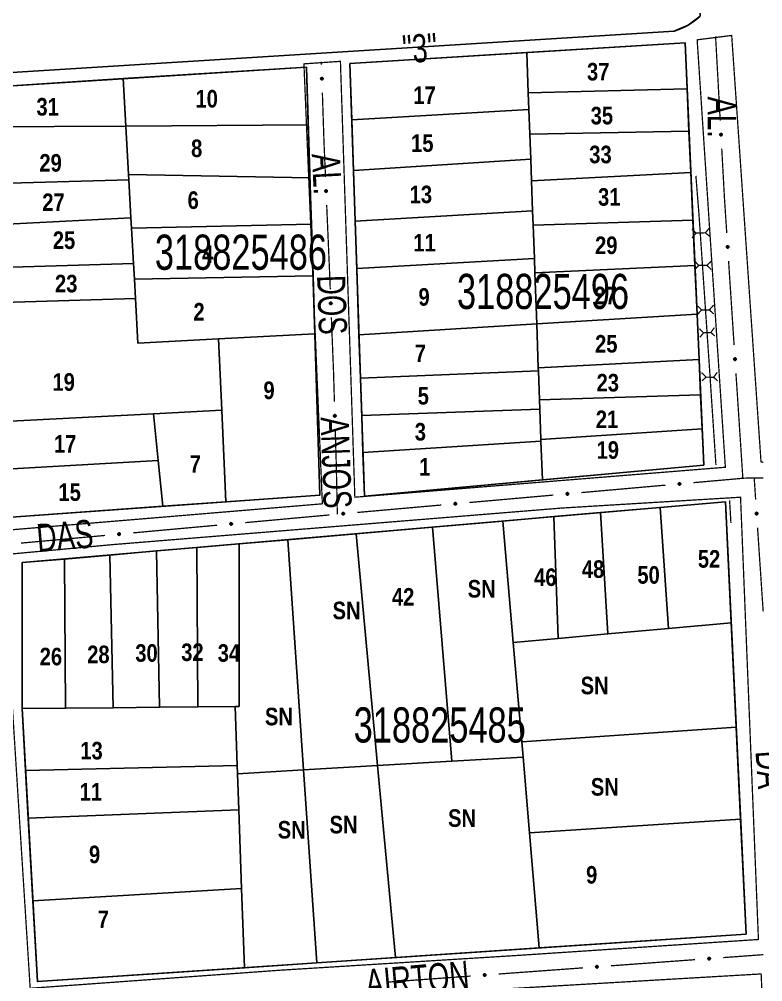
# Model space of a CAD drawing. Extents: x 203591 to 208218, y 4854879 to 4857795.
# Drawn here: x 205690.6 to 205796.3, y 4855140.4 to 4855277.3 of the extents above; entities that cross this region are included whole.
import ezdxf
from ezdxf.enums import TextEntityAlignment as Align

# ---------------------------------------------------------------- set-up
doc = ezdxf.new("R2010")
doc.units = 0
doc.header["$LTSCALE"] = 1.5
doc.header["$MEASUREMENT"] = 0
for name, pattern in [('PHANTOMX2', [5, 2.5, -0.5, 0.5, -0.5, 0.5, -0.5]), ('TRACO_05', [11, 7, -1, 0.5, -1, 0.5, -1]), ('TRACO_25', [8, 3, -1, 1, -1, 1, -1])]:
    doc.linetypes.add(name, pattern=pattern)
for name, color, linetype in [('CD-MALHA-LOTES', 40, 'CONTINUOUS'), ('CD_TXT_QUADRA', 7, 'CONTINUOUS'), ('HD-VALAS-DRENOS', 170, 'CONTINUOUS'), ('RU-QUADRAS', 210, 'CONTINUOUS'), ('SV-EIXO-RUA-N-PAV', 6, 'CONTINUOUS'), ('SV-ESTIVAS', 7, 'CONTINUOUS'), ('SV-RUA-NAO-PAV-S-GUIA-C-GUIA', 7, 'PHANTOMX2'), ('SV-TXT-RUA-N-PAV-S-GUIA-C-GUIA', 7, 'CONTINUOUS'), ('Th_NmrPorta', 7, 'CONTINUOUS')]:
    doc.layers.add(name, color=color, linetype=linetype)
doc.styles.add('ARIAL', font='ARIAL.TTF')
doc.styles.get("Standard").update_dxf_attribs({"font": 'swisscbo.ttf'})

msp = doc.modelspace()

# ---------------------------------------------------------------- linework, layer by layer
at = {"layer": 'CD-MALHA-LOTES', "linetype": 'Continuous', "flags": 128}
for points in [[(205785.39, 4855282.61), (205787.25, 4855280.32), (205787.39, 4855277.75), (205785.68, 4855276.46), (205783.68, 4855275.6), (205367.38, 4855249.6)], [(205762.74, 4855272.57), (205785.24, 4855273.96)], [(205785.24, 4855273.96), (205785.53, 4855267.4)], [(205762.74, 4855272.57), (205737.59, 4855271.02)], [(205762.95, 4855266.82), (205762.74, 4855272.57)], [(205705.37, 4855268.85), (205731.41, 4855270.5)], [(205731.41, 4855270.5), (205731.67, 4855262.27)], [(205737.59, 4855271.02), (205737.86, 4855263.01)], [(205705.37, 4855268.85), (205685.09, 4855267.56)], [(205705.74, 4855262.1), (205705.37, 4855268.85)], [(205762.95, 4855266.82), (205785.53, 4855267.4)], [(205763.04, 4855264.48), (205762.95, 4855266.82)], [(205785.53, 4855267.4), (205785.8, 4855261.38)], [(205737.86, 4855263.01), (205763.04, 4855264.48)], [(205763.17, 4855260.93), (205763.04, 4855264.48)], [(205705.74, 4855262.1), (205731.67, 4855262.27)], [(205731.67, 4855262.27), (205731.91, 4855254.76)], [(205738.1, 4855255.78), (205737.86, 4855263.01)], [(205685.37, 4855261.97), (205705.74, 4855262.1)], [(205706.12, 4855255.2), (205705.74, 4855262.1)], [(205763.17, 4855260.93), (205785.8, 4855261.38)], [(205763.29, 4855257.41), (205763.17, 4855260.93)], [(205785.8, 4855261.38), (205786.06, 4855255.49)], [(205738.1, 4855255.78), (205763.29, 4855257.41)], [(205763.41, 4855254.31), (205763.29, 4855257.41)], [(205738.34, 4855248.58), (205738.1, 4855255.78)], [(205763.41, 4855254.31), (205786.06, 4855255.49)], [(205786.06, 4855255.49), (205786.35, 4855248.71)], [(205685.78, 4855253.88), (205706.16, 4855254.47)], [(205706.16, 4855254.47), (205706.12, 4855255.2)], [(205706.12, 4855255.2), (205731.91, 4855254.76)], [(205706.46, 4855249.03), (205706.16, 4855254.47)], [(205731.91, 4855254.76), (205732.12, 4855248.16)], [(205763.56, 4855250.05), (205763.41, 4855254.31)], [(205738.34, 4855248.58), (205763.56, 4855250.05)], [(205763.64, 4855247.99), (205763.56, 4855250.05)], [(205686.07, 4855247.99), (205706.46, 4855249.03)], [(205706.54, 4855247.56), (205706.46, 4855249.03)], [(205738.57, 4855241.83), (205738.34, 4855248.58)], [(205763.64, 4855247.99), (205786.35, 4855248.71)], [(205786.35, 4855248.71), (205786.64, 4855242.27)], [(205706.54, 4855247.56), (205732.12, 4855248.16)], [(205706.82, 4855242.57), (205706.54, 4855247.56)], [(205732.12, 4855248.16), (205732.35, 4855240.79)], [(205763.81, 4855243.28), (205763.64, 4855247.99)], [(205738.57, 4855241.83), (205763.81, 4855243.28)], [(205763.88, 4855241.22), (205763.81, 4855243.28)], [(205686.38, 4855241.96), (205706.82, 4855242.57)], [(205706.94, 4855240.34), (205706.82, 4855242.57)], [(205738.88, 4855232.41), (205738.57, 4855241.83)], [(205763.88, 4855241.22), (205786.64, 4855242.27)], [(205786.64, 4855242.27), (205786.94, 4855235.34)], [(205706.94, 4855240.34), (205732.35, 4855240.79)], [(205707.09, 4855237.56), (205706.94, 4855240.34)], [(205732.35, 4855240.79), (205732.61, 4855232.55)], [(205764.15, 4855233.95), (205763.88, 4855241.22)], [(205686.63, 4855236.98), (205707.09, 4855237.56)], [(205707.44, 4855231.24), (205707.09, 4855237.56)], [(205764.15, 4855233.95), (205786.94, 4855235.34)], [(205786.94, 4855235.34), (205787.23, 4855228.88)], [(205738.88, 4855232.41), (205764.15, 4855233.95)], [(205764.37, 4855227.7), (205764.15, 4855233.95)], [(205718.9, 4855231.84), (205732.61, 4855232.55)], [(205732.61, 4855232.55), (205733.33, 4855209.62)], [(205739.09, 4855226.25), (205738.88, 4855232.41)], [(205718.9, 4855231.84), (205707.44, 4855231.24)], [(205719.37, 4855221.68), (205718.9, 4855231.84)], [(205764.37, 4855227.7), (205787.23, 4855228.88)], [(205787.23, 4855228.88), (205787.45, 4855223.88)], [(205739.09, 4855226.25), (205764.39, 4855227.28)], [(205764.39, 4855227.28), (205764.37, 4855227.7)], [(205764.54, 4855223.14), (205764.39, 4855227.28)], [(205739.27, 4855220.95), (205739.09, 4855226.25)], [(205764.54, 4855223.14), (205787.45, 4855223.88)], [(205787.45, 4855223.88), (205787.66, 4855219.02)], [(205764.59, 4855221.82), (205764.54, 4855223.14)], [(205687.48, 4855220.05), (205709.65, 4855221.19)], [(205709.65, 4855221.19), (205719.37, 4855221.68)], [(205710.34, 4855214.51), (205709.65, 4855221.19)], [(205719.97, 4855208.66), (205719.37, 4855221.68)], [(205739.27, 4855220.95), (205764.59, 4855221.82)], [(205764.74, 4855217.54), (205764.59, 4855221.82)], [(205739.44, 4855215.65), (205739.27, 4855220.95)], [(205764.74, 4855217.54), (205787.66, 4855219.02)], [(205787.66, 4855219.02), (205787.89, 4855213.88)], [(205739.44, 4855215.65), (205764.75, 4855217.27)], [(205764.75, 4855217.27), (205764.74, 4855217.54)], [(205764.95, 4855211.78), (205764.75, 4855217.27)], [(205739.65, 4855209.47), (205739.44, 4855215.65)], [(205687.83, 4855213.27), (205710.34, 4855214.51)], [(205711.01, 4855208.02), (205710.34, 4855214.51)], [(205787.89, 4855213.88), (205764.95, 4855211.78)], [(205764.95, 4855211.78), (205739.65, 4855209.47)], [(205733.33, 4855209.62), (205719.97, 4855208.66)], [(205711.01, 4855208.02), (205688.17, 4855206.38)], [(205719.97, 4855208.66), (205711.01, 4855208.02)], [(205773.2, 4855207.12), (205781.69, 4855207.86)], [(205781.69, 4855207.86), (205790.98, 4855208.66)], [(205782.89, 4855190.65), (205781.69, 4855207.86)], [(205790.98, 4855208.66), (205791.8, 4855191.46)], [(205759.35, 4855205.92), (205766.56, 4855206.55)], [(205766.56, 4855206.55), (205773.2, 4855207.12)], [(205767.21, 4855189.23), (205766.56, 4855206.55)], [(205774.25, 4855189.87), (205773.2, 4855207.12)], [(205738.46, 4855204.11), (205749.32, 4855205.05)], [(205749.32, 4855205.05), (205759.35, 4855205.92)], [(205752.07, 4855171.76), (205749.32, 4855205.05)], [(205760.82, 4855188.64), (205759.35, 4855205.92)], [(205721.84, 4855202.67), (205728.77, 4855203.27)], [(205728.77, 4855203.27), (205738.46, 4855204.11)], [(205731.01, 4855170.53), (205728.77, 4855203.27)], [(205741.53, 4855171.14), (205738.46, 4855204.11)], [(205710.1, 4855201.66), (205715.84, 4855202.15)], [(205715.84, 4855202.15), (205721.84, 4855202.67)], [(205715.97, 4855179.48), (205715.84, 4855202.15)], [(205721.85, 4855179.54), (205721.84, 4855202.67)], [(205697.02, 4855200.52), (205690.97, 4855200)], [(205697.02, 4855200.52), (205703.46, 4855201.08)], [(205697.15, 4855179.3), (205697.02, 4855200.52)], [(205703.46, 4855201.08), (205710.1, 4855201.66)], [(205703.91, 4855179.37), (205703.46, 4855201.08)], [(205710.53, 4855179.43), (205710.1, 4855201.66)], [(205690.97, 4855200), (205690.97, 4855179.25)], [(205791.8, 4855191.46), (205782.89, 4855190.65)], [(205791.8, 4855191.46), (205792.51, 4855176.61)], [(205774.25, 4855189.87), (205767.21, 4855189.23)], [(205782.89, 4855190.65), (205774.25, 4855189.87)], [(205760.82, 4855188.64), (205767.21, 4855189.23)], [(205762.03, 4855174.52), (205760.82, 4855188.64)], [(205697.15, 4855179.3), (205690.97, 4855179.25)], [(205690.97, 4855179.25), (205691.47, 4855170.42)], [(205703.91, 4855179.37), (205697.15, 4855179.3)], [(205710.53, 4855179.43), (205703.91, 4855179.37)], [(205715.97, 4855179.48), (205710.53, 4855179.43)], [(205721.27, 4855179.54), (205715.97, 4855179.48)], [(205721.57, 4855171.17), (205721.27, 4855179.54)], [(205721.27, 4855179.54), (205721.85, 4855179.54)], [(205762.03, 4855174.52), (205792.51, 4855176.61)], [(205792.51, 4855176.61), (205793.14, 4855163.53)], [(205762.21, 4855172.35), (205762.03, 4855174.52)], [(205741.53, 4855171.14), (205752.07, 4855171.76)], [(205762.21, 4855172.35), (205752.07, 4855171.76)], [(205763.12, 4855161.59), (205762.21, 4855172.35)], [(205691.47, 4855170.42), (205721.57, 4855171.17)], [(205691.85, 4855163.66), (205691.47, 4855170.42)], [(205721.61, 4855169.98), (205721.57, 4855171.17)], [(205721.61, 4855169.98), (205731.01, 4855170.53)], [(205731.01, 4855170.53), (205741.53, 4855171.14)], [(205732.88, 4855143.08), (205731.01, 4855170.53)], [(205744.07, 4855143.84), (205741.53, 4855171.14)], [(205721.79, 4855164.85), (205721.61, 4855169.98)], [(205691.85, 4855163.66), (205721.79, 4855164.85)], [(205692.52, 4855151.89), (205691.85, 4855163.66)], [(205722.19, 4855153.66), (205721.79, 4855164.85)], [(205763.12, 4855161.59), (205793.14, 4855163.53)], [(205793.14, 4855163.53), (205793.92, 4855147.18)], [(205764.52, 4855145.21), (205763.12, 4855161.59)], [(205692.52, 4855151.89), (205722.19, 4855153.66)], [(205722.58, 4855142.39), (205722.19, 4855153.66)], [(205693.17, 4855140.42), (205692.52, 4855151.89)], [(205793.92, 4855147.18), (205764.52, 4855145.21)], [(205764.52, 4855145.21), (205744.07, 4855143.84)], [(205732.88, 4855143.08), (205722.58, 4855142.39)], [(205744.07, 4855143.84), (205732.88, 4855143.08)], [(205722.58, 4855142.39), (205693.17, 4855140.42)]]:
    msp.add_lwpolyline(points, dxfattribs=at)
at = {"layer": 'HD-VALAS-DRENOS', "linetype": 'TRACO_05', "const_width": 0.18, "flags": 128}
for points in [[(205786.78, 4855255.02), (205787.22, 4855249.53)], [(205787.22, 4855249.53), (205788.72, 4855227.57), (205789.63, 4855213.88)], [(205791.57, 4855208.88), (205791.76, 4855205.65)]]:
    msp.add_lwpolyline(points, dxfattribs=at)
at = {"layer": 'RU-QUADRAS', "color": 6, "linetype": 'Continuous'}
msp.add_lwpolyline([(205359.24, 4855333.76), (205361.95, 4855348.05), (205367.1, 4855348.48), (205362.81, 4855430.06), (205539.16, 4855447.63), (205785.39, 4855282.61), (205787.25, 4855280.32), (205787.39, 4855277.75, -0.1206829044), (205783.68, 4855275.6), (205367.38, 4855249.6)], format="xyb", close=True, dxfattribs=at)
for points in [[(205737.59, 4855271.02), (205785.24, 4855273.96), (205787.89, 4855213.88), (205739.65, 4855209.47)], [(205685.09, 4855267.56), (205731.41, 4855270.5), (205733.33, 4855209.62), (205688.17, 4855206.38)], [(205690.97, 4855179.25), (205690.97, 4855200), (205790.98, 4855208.66), (205793.92, 4855147.18), (205693.17, 4855140.42)]]:
    msp.add_lwpolyline(points, close=True, dxfattribs=at)
at = {"layer": 'SV-EIXO-RUA-N-PAV', "const_width": 0.18, "flags": 128}
for points in [[(205789.58, 4855274.86), (205790.23761, 4855262.878032)], [(205733.543109, 4855270.848577), (205733.53, 4855271.25)], [(205733.9, 4855259.92), (205733.673666, 4855266.850709)], [(205733.902809, 4855259.854463), (205733.9, 4855259.92)], [(205734.116937, 4855254.859051), (205733.902809, 4855259.854463)], [(205790.456814, 4855258.884043), (205790.840419, 4855251.894562)], [(205790.840419, 4855251.894562), (205790.85, 4855251.72)], [(205790.85, 4855251.72), (205791.165565, 4855246.905155)], [(205734.69, 4855241.49), (205734.288239, 4855250.86272)], [(205791.427164, 4855242.913718), (205792.21196, 4855230.939408)], [(205734.714604, 4855240.871817), (205734.69, 4855241.49)], [(205734.794143, 4855238.873399), (205734.714604, 4855240.871817)], [(205735.25, 4855227.42), (205734.953221, 4855234.876563)], [(205735.266032, 4855226.882706), (205735.25, 4855227.42)], [(205735.385337, 4855222.884486), (205735.266032, 4855226.882706)], [(205792.474133, 4855226.94801), (205793.463186, 4855211.906333)], [(205735.64, 4855214.35), (205735.504641, 4855218.886265)], [(205735.6499, 4855213.888391), (205735.64, 4855214.35)], [(205735.8, 4855206.89), (205735.6499, 4855213.888391)], [(205786.445679, 4855211.379587), (205793.418336, 4855211.997692)], [(205793.418336, 4855211.997692), (205793.67, 4855212.02)], [(205793.67, 4855212.02), (205795.417158, 4855212.045852)], [(205795.074899, 4855211.977165), (205795.07, 4855212.05)], [(205795.276231, 4855208.983929), (205795.074899, 4855211.977165)], [(205795.417158, 4855212.045852), (205796.373824, 4855212.06)], [(205770.508177, 4855209.966775), (205782.461303, 4855211.026384)], [(205754.570675, 4855208.553964), (205766.523801, 4855209.613572)], [(205738.633173, 4855207.141152), (205750.586299, 4855208.200761)], [(205722.698849, 4855205.693034), (205734.649077, 4855206.784849)], [(205706.765212, 4855204.237282), (205718.71544, 4855205.329096)], [(205796.35, 4855193.02), (205795.544673, 4855204.992947)], [(205690.831575, 4855202.781529), (205702.781803, 4855203.873344)], [(205774.702651, 4855142.655928), (205786.670709, 4855143.530898)], [(205790.660062, 4855143.822555), (205795.646753, 4855144.187126)], [(205795.646753, 4855144.187126), (205796.37, 4855144.24)], [(205758.745239, 4855141.489301), (205770.713298, 4855142.364271)], [(205742.787828, 4855140.322674), (205754.755886, 4855141.197644)]]:
    msp.add_lwpolyline(points, dxfattribs=at)
at = {"layer": 'SV-EIXO-RUA-N-PAV', "flags": 128}
for points in [[(205733.503055, 4855268.702446), (205733.466891, 4855268.735373), (205733.442543, 4855268.771068), (205733.430805, 4855268.806683), (205733.428638, 4855268.840861), (205733.43036, 4855268.876076), (205733.439928, 4855268.911197), (205733.459183, 4855268.947825), (205733.491959, 4855268.984334), (205733.530164, 4855269.006873), (205733.564465, 4855269.02025), (205733.599973, 4855269.024561), (205733.634155, 4855269.022315), (205733.670308, 4855269.01117), (205733.707236, 4855268.991294), (205733.74315, 4855268.957448), (205733.76678, 4855268.922291), (205733.77723, 4855268.887544), (205733.781338, 4855268.851819), (205733.77915, 4855268.815888), (205733.769558, 4855268.781467), (205733.74948, 4855268.744322), (205733.715604, 4855268.709317), (205733.680808, 4855268.685349), (205733.646217, 4855268.674414), (205733.610954, 4855268.671161), (205733.575613, 4855268.672458), (205733.539908, 4855268.680607), (205733.503055, 4855268.702446)], [(205790.449253, 4855261.030535), (205790.486139, 4855260.998418), (205790.511272, 4855260.963272), (205790.523798, 4855260.927926), (205790.526722, 4855260.893805), (205790.525782, 4855260.85856), (205790.516995, 4855260.823236), (205790.498558, 4855260.78619), (205790.4666, 4855260.748962), (205790.428904, 4855260.725581), (205790.394908, 4855260.711447), (205790.359504, 4855260.706349), (205790.325281, 4855260.707836), (205790.28889, 4855260.718177), (205790.251529, 4855260.737229), (205790.214874, 4855260.77027), (205790.19047, 4855260.804894), (205790.179252, 4855260.839401), (205790.174352, 4855260.875026), (205790.175743, 4855260.910997), (205790.184569, 4855260.945622), (205790.203818, 4855260.983204), (205790.236909, 4855261.018951), (205790.271165, 4855261.043685), (205790.305505, 4855261.055385), (205790.340687, 4855261.059419), (205790.376048, 4855261.058906), (205790.411925, 4855261.051551), (205790.449253, 4855261.030535)], [(205734.098762, 4855252.712623), (205734.062264, 4855252.745179), (205734.037554, 4855252.780624), (205734.025452, 4855252.816118), (205734.022937, 4855252.850272), (205734.0243, 4855252.885502), (205734.03351, 4855252.920719), (205734.052391, 4855252.957541), (205734.084793, 4855252.994383), (205734.122765, 4855253.01731), (205734.156929, 4855253.031036), (205734.192391, 4855253.035709), (205734.226594, 4855253.033812), (205734.262859, 4855253.023035), (205734.299988, 4855253.003537), (205734.336245, 4855252.970059), (205734.360232, 4855252.935144), (205734.371035, 4855252.900505), (205734.375508, 4855252.864824), (205734.373686, 4855252.828873), (205734.364445, 4855252.794356), (205734.344747, 4855252.757008), (205734.31123, 4855252.72166), (205734.27668, 4855252.697338), (205734.242201, 4855252.686051), (205734.206974, 4855252.682439), (205734.171621, 4855252.683376), (205734.135835, 4855252.691161), (205734.098762, 4855252.712623)], [(205791.396812, 4855245.060009), (205791.434037, 4855245.028285), (205791.459542, 4855244.993408), (205791.472443, 4855244.958197), (205791.475729, 4855244.924109), (205791.475163, 4855244.888856), (205791.466752, 4855244.85344), (205791.448708, 4855244.816201), (205791.417148, 4855244.778636), (205791.379703, 4855244.754856), (205791.345858, 4855244.740362), (205791.31051, 4855244.734888), (205791.276274, 4855244.736012), (205791.239775, 4855244.745966), (205791.202214, 4855244.764619), (205791.16521, 4855244.797269), (205791.140439, 4855244.831633), (205791.128856, 4855244.866019), (205791.123578, 4855244.90159), (205791.124587, 4855244.937573), (205791.133044, 4855244.97229), (205791.151894, 4855245.010074), (205791.184603, 4855245.04617), (205791.218595, 4855245.071267), (205791.252809, 4855245.083331), (205791.287946, 4855245.087738), (205791.323311, 4855245.087601), (205791.359264, 4855245.080627), (205791.396812, 4855245.060009)], [(205734.769403, 4855236.727036), (205734.733005, 4855236.759705), (205734.708403, 4855236.795224), (205734.69641, 4855236.830756), (205734.694, 4855236.864917), (205734.69547, 4855236.900143), (205734.704788, 4855236.935331), (205734.723781, 4855236.972096), (205734.756296, 4855237.008838), (205734.794338, 4855237.031649), (205734.828544, 4855237.04527), (205734.86402, 4855237.049835), (205734.898217, 4855237.047833), (205734.934449, 4855237.036945), (205734.971518, 4855237.017334), (205735.007672, 4855236.983745), (205735.031553, 4855236.948757), (205735.04225, 4855236.914085), (205735.046613, 4855236.878391), (205735.044681, 4855236.842445), (205735.035335, 4855236.807956), (205735.015522, 4855236.770669), (205734.981898, 4855236.735424), (205734.947273, 4855236.711208), (205734.912761, 4855236.700026), (205734.877522, 4855236.696522), (205734.842173, 4855236.697567), (205734.80641, 4855236.705461), (205734.769403, 4855236.727036)], [(205792.443207, 4855229.094262), (205792.480432, 4855229.062539), (205792.505937, 4855229.027662), (205792.518838, 4855228.99245), (205792.522124, 4855228.958362), (205792.521558, 4855228.92311), (205792.513146, 4855228.887694), (205792.495103, 4855228.850454), (205792.463542, 4855228.81289), (205792.426097, 4855228.78911), (205792.392253, 4855228.774615), (205792.356905, 4855228.769142), (205792.322668, 4855228.770265), (205792.286169, 4855228.78022), (205792.248609, 4855228.798873), (205792.211604, 4855228.831523), (205792.186834, 4855228.865886), (205792.17525, 4855228.900273), (205792.169973, 4855228.935844), (205792.170982, 4855228.971827), (205792.179439, 4855229.006544), (205792.198289, 4855229.044328), (205792.230998, 4855229.080424), (205792.264989, 4855229.105521), (205792.299204, 4855229.117584), (205792.334341, 4855229.121992), (205792.369705, 4855229.121854), (205792.405658, 4855229.114881), (205792.443207, 4855229.094262)], [(205735.339243, 4855220.738476), (205735.303172, 4855220.771504), (205735.278924, 4855220.807267), (205735.267286, 4855220.842916), (205735.265215, 4855220.877099), (205735.267036, 4855220.912309), (205735.276703, 4855220.947403), (205735.296061, 4855220.983977), (205735.32894, 4855221.020394), (205735.367208, 4855221.042825), (205735.401547, 4855221.056105), (205735.437067, 4855221.060317), (205735.471242, 4855221.057975), (205735.507364, 4855221.046727), (205735.544236, 4855221.026748), (205735.580054, 4855220.992801), (205735.603585, 4855220.957577), (205735.613937, 4855220.922801), (205735.617945, 4855220.887064), (205735.615655, 4855220.85114), (205735.605967, 4855220.816746), (205735.585784, 4855220.779657), (205735.55181, 4855220.744748), (205735.516947, 4855220.720878), (205735.482324, 4855220.710041), (205735.447053, 4855220.706887), (205735.411715, 4855220.708284), (205735.376033, 4855220.716533), (205735.339243, 4855220.738476)], [(205784.300651, 4855211.299949), (205784.331511, 4855211.337892), (205784.365793, 4855211.364192), (205784.400699, 4855211.377898), (205784.434703, 4855211.381966), (205784.469959, 4855211.38221), (205784.505559, 4855211.374614), (205784.543203, 4855211.357431), (205784.581483, 4855211.326741), (205784.606116, 4855211.289852), (205784.621384, 4855211.256349), (205784.627668, 4855211.221137), (205784.627331, 4855211.186883), (205784.618218, 4855211.150165), (205784.600432, 4855211.112186), (205784.568641, 4855211.074442), (205784.534855, 4855211.048888), (205784.500744, 4855211.036518), (205784.465304, 4855211.030425), (205784.429307, 4855211.030607), (205784.394404, 4855211.038265), (205784.356198, 4855211.056242), (205784.31936, 4855211.088113), (205784.293489, 4855211.121519), (205784.280643, 4855211.155448), (205784.27543, 4855211.190474), (205784.274755, 4855211.225833), (205784.280901, 4855211.261936), (205784.300651, 4855211.299949)], [(205768.36315, 4855209.887137), (205768.39401, 4855209.92508), (205768.428291, 4855209.95138), (205768.463197, 4855209.965086), (205768.497201, 4855209.969155), (205768.532457, 4855209.969399), (205768.568057, 4855209.961802), (205768.605701, 4855209.944619), (205768.643981, 4855209.91393), (205768.668614, 4855209.877041), (205768.683882, 4855209.843538), (205768.690166, 4855209.808325), (205768.689829, 4855209.774072), (205768.680716, 4855209.737354), (205768.66293, 4855209.699375), (205768.631139, 4855209.66163), (205768.597353, 4855209.636077), (205768.563242, 4855209.623707), (205768.527802, 4855209.617613), (205768.491805, 4855209.617796), (205768.456903, 4855209.625454), (205768.418696, 4855209.64343), (205768.381858, 4855209.675302), (205768.355987, 4855209.708708), (205768.343141, 4855209.742636), (205768.337928, 4855209.777663), (205768.337253, 4855209.813021), (205768.343399, 4855209.849125), (205768.36315, 4855209.887137)], [(205752.425648, 4855208.474326), (205752.456508, 4855208.512269), (205752.490789, 4855208.538569), (205752.525696, 4855208.552275), (205752.559699, 4855208.556343), (205752.594955, 4855208.556587), (205752.630555, 4855208.548991), (205752.668199, 4855208.531808), (205752.706479, 4855208.501118), (205752.731112, 4855208.464229), (205752.74638, 4855208.430726), (205752.752664, 4855208.395514), (205752.752328, 4855208.36126), (205752.743214, 4855208.324542), (205752.725428, 4855208.286563), (205752.693637, 4855208.248819), (205752.659851, 4855208.223265), (205752.62574, 4855208.210895), (205752.5903, 4855208.204802), (205752.554303, 4855208.204984), (205752.519401, 4855208.212642), (205752.481194, 4855208.230619), (205752.444356, 4855208.26249), (205752.418485, 4855208.295896), (205752.405639, 4855208.329825), (205752.400426, 4855208.364851), (205752.399751, 4855208.40021), (205752.405897, 4855208.436313), (205752.425648, 4855208.474326)], [(205736.488146, 4855207.061514), (205736.519006, 4855207.099457), (205736.553288, 4855207.125757), (205736.588194, 4855207.139463), (205736.622197, 4855207.143531), (205736.657454, 4855207.143776), (205736.693053, 4855207.136179), (205736.730698, 4855207.118996), (205736.768977, 4855207.088307), (205736.793611, 4855207.051418), (205736.808879, 4855207.017915), (205736.815162, 4855206.982702), (205736.814826, 4855206.948449), (205736.805712, 4855206.911731), (205736.787926, 4855206.873752), (205736.756135, 4855206.836007), (205736.72235, 4855206.810454), (205736.688239, 4855206.798084), (205736.652798, 4855206.79199), (205736.616802, 4855206.792173), (205736.581899, 4855206.799831), (205736.543692, 4855206.817807), (205736.506854, 4855206.849679), (205736.480983, 4855206.883085), (205736.468137, 4855206.917013), (205736.462924, 4855206.95204), (205736.462249, 4855206.987398), (205736.468395, 4855207.023502), (205736.488146, 4855207.061514)], [(205795.310262, 4855206.837693), (205795.272983, 4855206.869353), (205795.247418, 4855206.904186), (205795.234457, 4855206.939375), (205795.231112, 4855206.973458), (205795.231618, 4855207.008711), (205795.239969, 4855207.044141), (205795.257948, 4855207.081412), (205795.289444, 4855207.119031), (205795.326849, 4855207.142875), (205795.360668, 4855207.157427), (205795.396006, 4855207.162961), (205795.430245, 4855207.161896), (205795.466761, 4855207.152005), (205795.504354, 4855207.133416), (205795.541414, 4855207.100829), (205795.566243, 4855207.066508), (205795.577886, 4855207.032142), (205795.583224, 4855206.99658), (205795.582277, 4855206.960596), (205795.573879, 4855206.925864), (205795.555095, 4855206.888048), (205795.522447, 4855206.851895), (205795.488499, 4855206.82674), (205795.454305, 4855206.814618), (205795.419176, 4855206.810151), (205795.383811, 4855206.810227), (205795.347846, 4855206.817139), (205795.310262, 4855206.837693)], [(205720.554044, 4855205.607617), (205720.584802, 4855205.645643), (205720.619013, 4855205.672035), (205720.653882, 4855205.685835), (205720.687874, 4855205.689995), (205720.72313, 4855205.690334), (205720.75875, 4855205.682834), (205720.79644, 4855205.665752), (205720.834802, 4855205.635165), (205720.859535, 4855205.598343), (205720.874893, 4855205.564882), (205720.881272, 4855205.529686), (205720.881028, 4855205.495432), (205720.872013, 4855205.458689), (205720.85433, 4855205.420662), (205720.82264, 4855205.382832), (205720.788924, 4855205.357188), (205720.754846, 4855205.344726), (205720.719422, 4855205.338537), (205720.683425, 4855205.338623), (205720.648502, 4855205.346186), (205720.610247, 4855205.36406), (205720.573323, 4855205.395832), (205720.547363, 4855205.429169), (205720.534425, 4855205.463062), (205720.529118, 4855205.498074), (205720.528347, 4855205.533431), (205720.534396, 4855205.569551), (205720.554044, 4855205.607617)], [(205704.620407, 4855204.151864), (205704.651165, 4855204.18989), (205704.685376, 4855204.216282), (205704.720245, 4855204.230082), (205704.754237, 4855204.234242), (205704.789493, 4855204.234581), (205704.825113, 4855204.227081), (205704.862803, 4855204.21), (205704.901165, 4855204.179413), (205704.925898, 4855204.142591), (205704.941256, 4855204.109129), (205704.947635, 4855204.073934), (205704.947391, 4855204.039679), (205704.938376, 4855204.002937), (205704.920693, 4855203.96491), (205704.889003, 4855203.92708), (205704.855287, 4855203.901436), (205704.821209, 4855203.888974), (205704.785785, 4855203.882785), (205704.749788, 4855203.88287), (205704.714865, 4855203.890434), (205704.67661, 4855203.908308), (205704.639686, 4855203.94008), (205704.613726, 4855203.973416), (205704.600788, 4855204.00731), (205704.595481, 4855204.042322), (205704.594711, 4855204.077678), (205704.600759, 4855204.113799), (205704.620407, 4855204.151864)], [(205788.514061, 4855143.776038), (205788.545503, 4855143.8135), (205788.580187, 4855143.839267), (205788.6153, 4855143.852433), (205788.649363, 4855143.855976), (205788.684619, 4855143.855676), (205788.720097, 4855143.847531), (205788.757471, 4855143.829769), (205788.795273, 4855143.798492), (205788.819334, 4855143.761227), (205788.834083, 4855143.727492), (205788.839822, 4855143.692187), (205788.838957, 4855143.657943), (205788.829278, 4855143.62137), (205788.810908, 4855143.58367), (205788.778538, 4855143.54642), (205788.744362, 4855143.521392), (205788.710064, 4855143.50955), (205788.674534, 4855143.504004), (205788.638544, 4855143.504742), (205788.603764, 4855143.512938), (205788.565839, 4855143.531502), (205788.529497, 4855143.563938), (205788.504145, 4855143.59774), (205788.491825, 4855143.631862), (205788.487153, 4855143.666965), (205788.487024, 4855143.70233), (205788.493726, 4855143.738334), (205788.514061, 4855143.776038)], [(205772.55665, 4855142.609411), (205772.588092, 4855142.646873), (205772.622775, 4855142.67264), (205772.657889, 4855142.685806), (205772.691951, 4855142.689349), (205772.727207, 4855142.689049), (205772.762685, 4855142.680904), (205772.80006, 4855142.663142), (205772.837861, 4855142.631865), (205772.861922, 4855142.5946), (205772.876671, 4855142.560866), (205772.882411, 4855142.52556), (205772.881545, 4855142.491316), (205772.871866, 4855142.454743), (205772.853496, 4855142.417043), (205772.821126, 4855142.379794), (205772.78695, 4855142.354765), (205772.752652, 4855142.342923), (205772.717122, 4855142.337377), (205772.681132, 4855142.338115), (205772.646352, 4855142.346311), (205772.608428, 4855142.364875), (205772.572086, 4855142.397312), (205772.546734, 4855142.431113), (205772.534413, 4855142.465235), (205772.529741, 4855142.500338), (205772.529612, 4855142.535703), (205772.536315, 4855142.571708), (205772.55665, 4855142.609411)], [(205756.599238, 4855141.442784), (205756.63068, 4855141.480246), (205756.665364, 4855141.506014), (205756.700477, 4855141.519179), (205756.73454, 4855141.522722), (205756.769796, 4855141.522422), (205756.805274, 4855141.514277), (205756.842648, 4855141.496515), (205756.88045, 4855141.465238), (205756.904511, 4855141.427973), (205756.91926, 4855141.394239), (205756.924999, 4855141.358933), (205756.924134, 4855141.324689), (205756.914455, 4855141.288116), (205756.896085, 4855141.250416), (205756.863715, 4855141.213167), (205756.829539, 4855141.188138), (205756.795241, 4855141.176296), (205756.759711, 4855141.17075), (205756.723721, 4855141.171488), (205756.688941, 4855141.179684), (205756.651016, 4855141.198248), (205756.614674, 4855141.230685), (205756.589322, 4855141.264486), (205756.577002, 4855141.298609), (205756.57233, 4855141.333711), (205756.572201, 4855141.369076), (205756.578903, 4855141.405081), (205756.599238, 4855141.442784)]]:
    msp.add_lwpolyline(points, close=True, dxfattribs=at)
for points in [[(205733.523252, 4855268.692426), (205733.477566, 4855268.962618)], [(205733.539908, 4855268.680607), (205733.491959, 4855268.984334)], [(205733.557747, 4855268.681265), (205733.51077, 4855268.991008)], [(205733.575613, 4855268.672458), (205733.530164, 4855269.006873)], [(205733.592065, 4855268.675559), (205733.545695, 4855269.008531)], [(205733.610954, 4855268.671161), (205733.564465, 4855269.02025)], [(205733.628932, 4855268.675398), (205733.584888, 4855269.020733)], [(205733.646217, 4855268.674414), (205733.599973, 4855269.024561)], [(205733.664168, 4855268.683375), (205733.617664, 4855269.020438)], [(205733.680808, 4855268.685349), (205733.634155, 4855269.022315)], [(205733.699137, 4855268.699535), (205733.653434, 4855269.01205)], [(205733.715604, 4855268.709317), (205733.670308, 4855269.01117)], [(205733.730888, 4855268.730607), (205733.689383, 4855268.998206)], [(205733.74948, 4855268.744322), (205733.707236, 4855268.991294)], [(205733.756961, 4855268.76832), (205733.725911, 4855268.966633)], [(205733.769558, 4855268.781467), (205733.74315, 4855268.957448)], [(205733.442543, 4855268.771068), (205733.43036, 4855268.876076)], [(205733.452924, 4855268.755661), (205733.436419, 4855268.884821)], [(205733.466891, 4855268.735373), (205733.439928, 4855268.911197)], [(205733.484085, 4855268.721182), (205733.450218, 4855268.922133)], [(205733.503055, 4855268.702446), (205733.459183, 4855268.947825)], [(205733.773577, 4855268.802994), (205733.755664, 4855268.933473)], [(205733.77915, 4855268.815888), (205733.76678, 4855268.922291)], [(205790.175743, 4855260.910997), (205790.19047, 4855260.804894)], [(205790.181028, 4855260.924011), (205790.201832, 4855260.793961)], [(205790.184569, 4855260.945622), (205790.214874, 4855260.77027)], [(205790.196871, 4855260.959045), (205790.232313, 4855260.76147)], [(205790.203818, 4855260.983204), (205790.251529, 4855260.737229)], [(205790.222101, 4855260.997327), (205790.269532, 4855260.730715)], [(205790.236909, 4855261.018951), (205790.28889, 4855260.718177)], [(205790.253156, 4855261.029096), (205790.305779, 4855260.717672)], [(205790.271165, 4855261.043685), (205790.325281, 4855260.707836)], [(205790.287757, 4855261.046028), (205790.341726, 4855260.710079)], [(205790.305505, 4855261.055385), (205790.359504, 4855260.706349)], [(205790.322808, 4855261.054784), (205790.3745, 4855260.710511)], [(205790.340687, 4855261.059419), (205790.394908, 4855260.711447)], [(205790.359669, 4855261.055441), (205790.413414, 4855260.723579)], [(205790.376048, 4855261.058906), (205790.428904, 4855260.725581)], [(205790.394105, 4855261.050498), (205790.447941, 4855260.741873)], [(205790.411925, 4855261.051551), (205790.4666, 4855260.748962)], [(205790.42884, 4855261.040105), (205790.480507, 4855260.770992)], [(205790.449253, 4855261.030535), (205790.498558, 4855260.78619)], [(205790.468634, 4855261.012224), (205790.50695, 4855260.812074)], [(205790.486139, 4855260.998418), (205790.516995, 4855260.823236)], [(205790.500553, 4855260.978445), (205790.519919, 4855260.849683)], [(205790.511272, 4855260.963272), (205790.525782, 4855260.85856)], [(205734.037554, 4855252.780624), (205734.0243, 4855252.885502)], [(205734.048091, 4855252.765324), (205734.03027, 4855252.894308)], [(205734.062264, 4855252.745179), (205734.03351, 4855252.920719)], [(205734.079602, 4855252.731164), (205734.043688, 4855252.93176)], [(205734.098762, 4855252.712623), (205734.052391, 4855252.957541)], [(205734.119059, 4855252.702809), (205734.070622, 4855252.972522)], [(205734.135835, 4855252.691161), (205734.084793, 4855252.994383)], [(205734.153667, 4855252.692), (205734.103535, 4855253.001248)], [(205734.171621, 4855252.683376), (205734.122765, 4855253.01731)], [(205734.188041, 4855252.686645), (205734.138279, 4855253.019126)], [(205734.206974, 4855252.682439), (205734.156929, 4855253.031036)], [(205734.224907, 4855252.686859), (205734.177346, 4855253.031727)], [(205734.242201, 4855252.686051), (205734.192391, 4855253.035709)], [(205734.26006, 4855252.695195), (205734.210123, 4855253.031767)], [(205734.27668, 4855252.697338), (205734.226594, 4855253.033812)], [(205734.294863, 4855252.71171), (205734.245977, 4855253.023743)], [(205734.31123, 4855252.72166), (205734.262859, 4855253.023035)], [(205734.326295, 4855252.743105), (205734.282065, 4855253.010266)], [(205734.344747, 4855252.757008), (205734.299988, 4855253.003537)], [(205734.351983, 4855252.781082), (205734.318912, 4855252.979067)], [(205734.364445, 4855252.794356), (205734.336245, 4855252.970059)], [(205734.368245, 4855252.815923), (205734.349002, 4855252.946213)], [(205734.373686, 4855252.828873), (205734.360232, 4855252.935144)], [(205791.124587, 4855244.937573), (205791.140439, 4855244.831633)], [(205791.129734, 4855244.950643), (205791.151917, 4855244.820821)], [(205791.133044, 4855244.97229), (205791.16521, 4855244.797269)], [(205791.145204, 4855244.985843), (205791.182741, 4855244.788655)], [(205791.151894, 4855245.010074), (205791.202214, 4855244.764619)], [(205791.170026, 4855245.024391), (205791.220285, 4855244.758297)], [(205791.184603, 4855245.04617), (205791.239775, 4855244.745966)], [(205791.200741, 4855245.056488), (205791.256668, 4855244.74564)], [(205791.218595, 4855245.071267), (205791.276274, 4855244.736012)], [(205791.235161, 4855245.073786), (205791.292694, 4855244.738429)], [(205791.252809, 4855245.083331), (205791.31051, 4855244.734888)], [(205791.270117, 4855245.082914), (205791.325462, 4855244.739209)], [(205791.287946, 4855245.087738), (205791.345858, 4855244.740362)], [(205791.306969, 4855245.083962), (205791.364234, 4855244.75269)], [(205791.323311, 4855245.087601), (205791.379703, 4855244.754856)], [(205791.341455, 4855245.079385), (205791.398565, 4855244.771349)], [(205791.359264, 4855245.080627), (205791.417148, 4855244.778636)], [(205791.376299, 4855245.069361), (205791.43082, 4855244.800812)], [(205791.396812, 4855245.060009), (205791.448708, 4855244.816201)], [(205791.416387, 4855245.041905), (205791.456826, 4855244.842172)], [(205791.434037, 4855245.028285), (205791.466752, 4855244.85344)], [(205791.448662, 4855245.008466), (205791.469394, 4855244.879917)], [(205791.459542, 4855244.993408), (205791.475163, 4855244.888856)], [(205734.708403, 4855236.795224), (205734.69547, 4855236.900143)], [(205734.718893, 4855236.779892), (205734.701467, 4855236.908931)], [(205734.733005, 4855236.759705), (205734.704788, 4855236.935331)], [(205734.7503, 4855236.745637), (205734.715, 4855236.946341)], [(205734.769403, 4855236.727036), (205734.723781, 4855236.972096)], [(205734.78967, 4855236.71716), (205734.742058, 4855236.98702)], [(205734.80641, 4855236.705461), (205734.756296, 4855237.008838)], [(205734.824245, 4855236.706246), (205734.775059, 4855237.015646)], [(205734.842173, 4855236.697567), (205734.794338, 4855237.031649)], [(205734.858602, 4855236.700785), (205734.809857, 4855237.033418)], [(205734.877522, 4855236.696522), (205734.828544, 4855237.04527)], [(205734.895469, 4855236.700887), (205734.848963, 4855237.045899)], [(205734.912761, 4855236.700026), (205734.86402, 4855237.049835)], [(205734.930647, 4855236.709115), (205734.88174, 4855237.045838)], [(205734.947273, 4855236.711208), (205734.898217, 4855237.047833)], [(205734.9655, 4855236.725524), (205734.917569, 4855237.037705)], [(205734.981898, 4855236.735424), (205734.934449, 4855237.036945)], [(205734.997029, 4855236.756822), (205734.953616, 4855237.024118)], [(205735.015522, 4855236.770669), (205734.971518, 4855237.017334)], [(205735.022832, 4855236.794721), (205734.990368, 4855236.992806)], [(205735.035335, 4855236.807956), (205735.007672, 4855236.983745)], [(205735.039201, 4855236.829512), (205735.020357, 4855236.95986)], [(205735.044681, 4855236.842445), (205735.031553, 4855236.948757)], [(205792.170982, 4855228.971827), (205792.186834, 4855228.865886)], [(205792.176128, 4855228.984896), (205792.198311, 4855228.855075)], [(205792.179439, 4855229.006544), (205792.211604, 4855228.831523)], [(205792.191598, 4855229.020096), (205792.229136, 4855228.822909)], [(205792.198289, 4855229.044328), (205792.248609, 4855228.798873)], [(205792.216421, 4855229.058644), (205792.266679, 4855228.792551)], [(205792.230998, 4855229.080424), (205792.286169, 4855228.78022)], [(205792.247136, 4855229.090741), (205792.303063, 4855228.779893)], [(205792.264989, 4855229.105521), (205792.322668, 4855228.770265)], [(205792.281556, 4855229.108039), (205792.339089, 4855228.772682)], [(205792.299204, 4855229.117584), (205792.356905, 4855228.769142)], [(205792.316511, 4855229.117167), (205792.371857, 4855228.773462)], [(205792.334341, 4855229.121992), (205792.392253, 4855228.774615)], [(205792.353364, 4855229.118215), (205792.410629, 4855228.786943)], [(205792.369705, 4855229.121854), (205792.426097, 4855228.78911)], [(205792.38785, 4855229.113638), (205792.44496, 4855228.805603)], [(205792.405658, 4855229.114881), (205792.463542, 4855228.81289)], [(205792.422693, 4855229.103615), (205792.477215, 4855228.835066)], [(205792.443207, 4855229.094262), (205792.495103, 4855228.850454)], [(205792.462781, 4855229.076158), (205792.503221, 4855228.876426)], [(205792.480432, 4855229.062539), (205792.513146, 4855228.887694)], [(205792.495057, 4855229.04272), (205792.515789, 4855228.914171)], [(205792.505937, 4855229.027662), (205792.521558, 4855228.92311)], [(205735.411715, 4855220.708284), (205735.367208, 4855221.042825)], [(205735.428176, 4855220.711339), (205735.382743, 4855221.04444)], [(205735.447053, 4855220.706887), (205735.401547, 4855221.056105)], [(205735.465042, 4855220.711073), (205735.421971, 4855221.056531)], [(205735.482324, 4855220.710041), (205735.437067, 4855221.060317)], [(205735.500301, 4855220.718951), (205735.454746, 4855221.056144)], [(205735.516947, 4855220.720878), (205735.471242, 4855221.057975)], [(205735.535315, 4855220.735012), (205735.490492, 4855221.047655)], [(205735.55181, 4855220.744748), (205735.507364, 4855221.046727)], [(205735.278924, 4855220.807267), (205735.267036, 4855220.912309)], [(205735.289261, 4855220.791831), (205735.27312, 4855220.921037)], [(205735.303172, 4855220.771504), (205735.276703, 4855220.947403)], [(205735.320326, 4855220.757265), (205735.287024, 4855220.958311)], [(205735.339243, 4855220.738476), (205735.296061, 4855220.983977)], [(205735.359411, 4855220.728398), (205735.314486, 4855220.998719)], [(205735.376033, 4855220.716533), (205735.32894, 4855221.020394)], [(205735.393875, 4855220.717141), (205735.34777, 4855221.027015)], [(205735.567153, 4855220.765995), (205735.526402, 4855221.03371)], [(205735.585784, 4855220.779657), (205735.544236, 4855221.026748)], [(205735.593333, 4855220.803635), (205735.562841, 4855221.002034)], [(205735.605967, 4855220.816746), (205735.580054, 4855220.992801)], [(205735.610046, 4855220.838262), (205735.5925, 4855220.968791)], [(205735.615655, 4855220.85114), (205735.603585, 4855220.957577)], [(205784.274755, 4855211.225833), (205784.606116, 4855211.289852)], [(205784.27543, 4855211.190474), (205784.621384, 4855211.256349)], [(205784.278768, 4855211.209579), (205784.608637, 4855211.274438)], [(205784.280643, 4855211.155448), (205784.627668, 4855211.221137)], [(205784.280662, 4855211.17276), (205784.623005, 4855211.235985)], [(205784.280901, 4855211.261936), (205784.581483, 4855211.326741)], [(205784.282552, 4855211.244161), (205784.589194, 4855211.308331)], [(205784.290591, 4855211.138024), (205784.624538, 4855211.203244)], [(205784.291772, 4855211.279226), (205784.558998, 4855211.339901)], [(205784.293489, 4855211.121519), (205784.627331, 4855211.186883)], [(205784.300651, 4855211.299949), (205784.543203, 4855211.357431)], [(205784.308674, 4855211.10401), (205784.618156, 4855211.167062)], [(205784.318301, 4855211.319934), (205784.517052, 4855211.36495)], [(205784.31936, 4855211.088113), (205784.618218, 4855211.150165)], [(205784.331511, 4855211.337892), (205784.505559, 4855211.374614)], [(205784.341468, 4855211.07404), (205784.606338, 4855211.130397)], [(205784.350989, 4855211.352969), (205784.479028, 4855211.376648)], [(205784.356198, 4855211.056242), (205784.600432, 4855211.112186)], [(205784.365793, 4855211.364192), (205784.469959, 4855211.38221)], [(205784.380576, 4855211.05011), (205784.57685, 4855211.092166)], [(205784.394404, 4855211.038265), (205784.568641, 4855211.074442)], [(205784.416123, 4855211.035452), (205784.5454, 4855211.060611)], [(205784.429307, 4855211.030607), (205784.534855, 4855211.048888)], [(205768.337253, 4855209.813021), (205768.668614, 4855209.877041)], [(205768.337928, 4855209.777663), (205768.683882, 4855209.843538)], [(205768.341266, 4855209.796768), (205768.671136, 4855209.861626)], [(205768.343141, 4855209.742636), (205768.690166, 4855209.808325)], [(205768.34316, 4855209.759949), (205768.685503, 4855209.823174)], [(205768.343399, 4855209.849125), (205768.643981, 4855209.91393)], [(205768.34505, 4855209.83135), (205768.651693, 4855209.895519)], [(205768.353089, 4855209.725212), (205768.687036, 4855209.790432)], [(205768.35427, 4855209.866414), (205768.621497, 4855209.927089)], [(205768.355987, 4855209.708708), (205768.689829, 4855209.774072)], [(205768.36315, 4855209.887137), (205768.605701, 4855209.944619)], [(205768.371173, 4855209.691199), (205768.680654, 4855209.75425)], [(205768.380799, 4855209.907122), (205768.57955, 4855209.952138)], [(205768.381858, 4855209.675302), (205768.680716, 4855209.737354)], [(205768.39401, 4855209.92508), (205768.568057, 4855209.961802)], [(205768.403967, 4855209.661229), (205768.668836, 4855209.717586)], [(205768.413487, 4855209.940157), (205768.541526, 4855209.963836)], [(205768.418696, 4855209.64343), (205768.66293, 4855209.699375)], [(205768.428291, 4855209.95138), (205768.532457, 4855209.969399)], [(205768.443075, 4855209.637298), (205768.639348, 4855209.679355)], [(205768.456903, 4855209.625454), (205768.631139, 4855209.66163)], [(205768.478621, 4855209.622641), (205768.607898, 4855209.6478)], [(205768.491805, 4855209.617796), (205768.597353, 4855209.636077)], [(205752.399751, 4855208.40021), (205752.731112, 4855208.464229)], [(205752.400426, 4855208.364851), (205752.74638, 4855208.430726)], [(205752.403764, 4855208.383956), (205752.733634, 4855208.448815)], [(205752.405639, 4855208.329825), (205752.752664, 4855208.395514)], [(205752.405658, 4855208.347137), (205752.748002, 4855208.410362)], [(205752.405897, 4855208.436313), (205752.706479, 4855208.501118)], [(205752.407548, 4855208.418538), (205752.714191, 4855208.482708)], [(205752.415587, 4855208.312401), (205752.749534, 4855208.377621)], [(205752.416769, 4855208.453603), (205752.683995, 4855208.514278)], [(205752.418485, 4855208.295896), (205752.752328, 4855208.36126)], [(205752.425648, 4855208.474326), (205752.668199, 4855208.531808)], [(205752.433671, 4855208.278387), (205752.743152, 4855208.341438)], [(205752.443297, 4855208.494311), (205752.642048, 4855208.539327)], [(205752.444356, 4855208.26249), (205752.743214, 4855208.324542)], [(205752.456508, 4855208.512269), (205752.630555, 4855208.548991)], [(205752.466465, 4855208.248417), (205752.731334, 4855208.304774)], [(205752.475986, 4855208.527346), (205752.604024, 4855208.551025)], [(205752.481194, 4855208.230619), (205752.725428, 4855208.286563)], [(205752.490789, 4855208.538569), (205752.594955, 4855208.556587)], [(205752.505573, 4855208.224487), (205752.701846, 4855208.266543)], [(205752.519401, 4855208.212642), (205752.693637, 4855208.248819)], [(205752.541119, 4855208.209829), (205752.670397, 4855208.234988)], [(205752.554303, 4855208.204984), (205752.659851, 4855208.223265)], [(205736.462249, 4855206.987398), (205736.793611, 4855207.051418)], [(205736.462924, 4855206.95204), (205736.808879, 4855207.017915)], [(205736.466263, 4855206.971145), (205736.796132, 4855207.036003)], [(205736.468137, 4855206.917013), (205736.815162, 4855206.982702)], [(205736.468157, 4855206.934326), (205736.8105, 4855206.99755)], [(205736.468395, 4855207.023502), (205736.768977, 4855207.088307)], [(205736.470046, 4855207.005727), (205736.776689, 4855207.069896)], [(205736.478085, 4855206.899589), (205736.812032, 4855206.964809)], [(205736.479267, 4855207.040791), (205736.746493, 4855207.101466)], [(205736.480983, 4855206.883085), (205736.814826, 4855206.948449)], [(205736.488146, 4855207.061514), (205736.730698, 4855207.118996)], [(205736.496169, 4855206.865576), (205736.805651, 4855206.928627)], [(205736.505795, 4855207.081499), (205736.704546, 4855207.126515)], [(205736.506854, 4855206.849679), (205736.805712, 4855206.911731)], [(205736.519006, 4855207.099457), (205736.693053, 4855207.136179)], [(205736.528963, 4855206.835606), (205736.793832, 4855206.891963)], [(205736.538484, 4855207.114534), (205736.666523, 4855207.138213)], [(205736.543692, 4855206.817807), (205736.787926, 4855206.873752)], [(205736.553288, 4855207.125757), (205736.657454, 4855207.143776)], [(205736.568071, 4855206.811675), (205736.764344, 4855206.853732)], [(205736.581899, 4855206.799831), (205736.756135, 4855206.836007)], [(205736.603617, 4855206.797018), (205736.732895, 4855206.822177)], [(205736.616802, 4855206.792173), (205736.72235, 4855206.810454)], [(205795.247418, 4855206.904186), (205795.231618, 4855207.008711)], [(205795.258324, 4855206.889147), (205795.237372, 4855207.01766)], [(205795.272983, 4855206.869353), (205795.239969, 4855207.044141)], [(205795.290657, 4855206.855764), (205795.249875, 4855207.055426)], [(205795.310262, 4855206.837693), (205795.257948, 4855207.081412)], [(205795.330792, 4855206.828376), (205795.27581, 4855207.096831)], [(205795.347846, 4855206.817139), (205795.289444, 4855207.119031)], [(205795.365652, 4855206.818412), (205795.308014, 4855207.12635)], [(205795.383811, 4855206.810227), (205795.326849, 4855207.142875)], [(205795.400146, 4855206.813894), (205795.342313, 4855207.145068)], [(205795.419176, 4855206.810151), (205795.360668, 4855207.157427)], [(205795.436997, 4855206.815005), (205795.381062, 4855207.158615)], [(205795.454305, 4855206.814618), (205795.396006, 4855207.162961)], [(205795.471937, 4855206.824194), (205795.413829, 4855207.159451)], [(205795.488499, 4855206.82674), (205795.430245, 4855207.161896)], [(205795.506327, 4855206.84155), (205795.449867, 4855207.152302)], [(205795.522447, 4855206.851895), (205795.466761, 4855207.152005)], [(205795.536987, 4855206.8737), (205795.486272, 4855207.139707)], [(205795.555095, 4855206.888048), (205795.504354, 4855207.133416)], [(205795.561743, 4855206.912291), (205795.523868, 4855207.109413)], [(205795.573879, 4855206.925864), (205795.541414, 4855207.100829)], [(205795.577153, 4855206.947517), (205795.554747, 4855207.0773)], [(205795.582277, 4855206.960596), (205795.566243, 4855207.066508)], [(205720.528347, 4855205.533431), (205720.859535, 4855205.598343)], [(205720.529118, 4855205.498074), (205720.874893, 4855205.564882)], [(205720.532405, 4855205.517188), (205720.862098, 4855205.582936)], [(205720.534396, 4855205.569551), (205720.834802, 4855205.635165)], [(205720.534398, 4855205.480375), (205720.876569, 4855205.544522)], [(205720.534425, 4855205.463062), (205720.881272, 4855205.529686)], [(205720.536095, 4855205.551781), (205720.842564, 4855205.616776)], [(205720.54442, 4855205.445665), (205720.87819, 4855205.511785)], [(205720.545221, 4855205.586869), (205720.812283, 4855205.648265)], [(205720.547363, 4855205.429169), (205720.881028, 4855205.495432)], [(205720.554044, 4855205.607617), (205720.79644, 4855205.665752)], [(205720.562595, 4855205.4117), (205720.871906, 4855205.475585)], [(205720.57164, 4855205.627649), (205720.770269, 4855205.6732)], [(205720.573323, 4855205.395832), (205720.872013, 4855205.458689)], [(205720.584802, 4855205.645643), (205720.75875, 4855205.682834)], [(205720.59547, 4855205.381819), (205720.860186, 4855205.438889)], [(205720.604239, 4855205.660772), (205720.732214, 4855205.684796)], [(205720.610247, 4855205.36406), (205720.85433, 4855205.420662)], [(205720.619013, 4855205.672035), (205720.72313, 4855205.690334)], [(205720.634642, 4855205.357994), (205720.830802, 4855205.400579)], [(205720.648502, 4855205.346186), (205720.82264, 4855205.382832)], [(205720.670228, 4855205.343432), (205720.799437, 4855205.368939)], [(205720.683425, 4855205.338623), (205720.788924, 4855205.357188)], [(205704.594711, 4855204.077678), (205704.925898, 4855204.142591)], [(205704.595481, 4855204.042322), (205704.941256, 4855204.109129)], [(205704.598768, 4855204.061436), (205704.928461, 4855204.127183)], [(205704.600759, 4855204.113799), (205704.901165, 4855204.179413)], [(205704.600761, 4855204.024622), (205704.942932, 4855204.088769)], [(205704.600788, 4855204.00731), (205704.947635, 4855204.073934)], [(205704.602458, 4855204.096028), (205704.908927, 4855204.161024)], [(205704.610783, 4855203.989913), (205704.944553, 4855204.056032)], [(205704.611584, 4855204.131117), (205704.878646, 4855204.192512)], [(205704.613726, 4855203.973416), (205704.947391, 4855204.039679)], [(205704.620407, 4855204.151864), (205704.862803, 4855204.21)], [(205704.628958, 4855203.955948), (205704.938269, 4855204.019833)], [(205704.638003, 4855204.171896), (205704.836632, 4855204.217448)], [(205704.639686, 4855203.94008), (205704.938376, 4855204.002937)], [(205704.651165, 4855204.18989), (205704.825113, 4855204.227081)], [(205704.661833, 4855203.926066), (205704.926549, 4855203.983137)], [(205704.670602, 4855204.205019), (205704.798577, 4855204.229043)], [(205704.67661, 4855203.908308), (205704.920693, 4855203.96491)], [(205704.685376, 4855204.216282), (205704.789493, 4855204.234581)], [(205704.701005, 4855203.902241), (205704.897165, 4855203.944827)], [(205704.714865, 4855203.890434), (205704.889003, 4855203.92708)], [(205704.736591, 4855203.88768), (205704.8658, 4855203.913187)], [(205704.749788, 4855203.88287), (205704.855287, 4855203.901436)], [(205788.487024, 4855143.70233), (205788.819334, 4855143.761227)], [(205788.487153, 4855143.666965), (205788.834083, 4855143.727492)], [(205788.490786, 4855143.686016), (205788.821617, 4855143.745775)], [(205788.491825, 4855143.631862), (205788.839822, 4855143.692187)], [(205788.492111, 4855143.649173), (205788.835389, 4855143.707105)], [(205788.493726, 4855143.738334), (205788.795273, 4855143.798492)], [(205788.495103, 4855143.720536), (205788.802699, 4855143.779965)], [(205788.501502, 4855143.614287), (205788.836416, 4855143.674345)], [(205788.504145, 4855143.59774), (205788.838957, 4855143.657943)], [(205788.504863, 4855143.755454), (205788.772994, 4855143.811997)], [(205788.514061, 4855143.776038), (205788.757471, 4855143.829769)], [(205788.519059, 4855143.579998), (205788.829477, 4855143.638265)], [(205788.529497, 4855143.563938), (205788.829278, 4855143.62137)], [(205788.532017, 4855143.795748), (205788.731439, 4855143.83769)], [(205788.545503, 4855143.8135), (205788.720097, 4855143.847531)], [(205788.551386, 4855143.549526), (205788.817094, 4855143.601787)], [(205788.565211, 4855143.828274), (205788.693601, 4855143.849974)], [(205788.565839, 4855143.531502), (205788.810908, 4855143.58367)], [(205788.580187, 4855143.839267), (205788.684619, 4855143.855676)], [(205788.59012, 4855143.524994), (205788.787019, 4855143.564016)], [(205788.603764, 4855143.512938), (205788.778538, 4855143.54642)], [(205788.625436, 4855143.50979), (205788.755086, 4855143.53295)], [(205788.638544, 4855143.504742), (205788.744362, 4855143.521392)], [(205772.529612, 4855142.535703), (205772.861922, 4855142.5946)], [(205772.529741, 4855142.500338), (205772.876671, 4855142.560866)], [(205772.533374, 4855142.519389), (205772.864205, 4855142.579148)], [(205772.534413, 4855142.465235), (205772.882411, 4855142.52556)], [(205772.5347, 4855142.482546), (205772.877978, 4855142.540479)], [(205772.536315, 4855142.571708), (205772.837861, 4855142.631865)], [(205772.537691, 4855142.553909), (205772.845288, 4855142.613338)], [(205772.544091, 4855142.44766), (205772.879005, 4855142.507718)], [(205772.546734, 4855142.431113), (205772.881545, 4855142.491316)], [(205772.547452, 4855142.588827), (205772.815583, 4855142.64537)], [(205772.55665, 4855142.609411), (205772.80006, 4855142.663142)], [(205772.561647, 4855142.413372), (205772.872065, 4855142.471638)], [(205772.572086, 4855142.397312), (205772.871866, 4855142.454743)], [(205772.574606, 4855142.629121), (205772.774028, 4855142.671063)], [(205772.588092, 4855142.646873), (205772.762685, 4855142.680904)], [(205772.593975, 4855142.382899), (205772.859682, 4855142.43516)], [(205772.6078, 4855142.661647), (205772.736189, 4855142.683347)], [(205772.608428, 4855142.364875), (205772.853496, 4855142.417043)], [(205772.622775, 4855142.67264), (205772.727207, 4855142.689049)], [(205772.632709, 4855142.358367), (205772.829608, 4855142.39739)], [(205772.646352, 4855142.346311), (205772.821126, 4855142.379794)], [(205772.668024, 4855142.343163), (205772.797675, 4855142.366323)], [(205772.681132, 4855142.338115), (205772.78695, 4855142.354765)], [(205756.572201, 4855141.369076), (205756.904511, 4855141.427973)], [(205756.57233, 4855141.333711), (205756.91926, 4855141.394239)], [(205756.575963, 4855141.352763), (205756.906794, 4855141.412521)], [(205756.577002, 4855141.298609), (205756.924999, 4855141.358933)], [(205756.577288, 4855141.315919), (205756.920566, 4855141.373852)], [(205756.578903, 4855141.405081), (205756.88045, 4855141.465238)], [(205756.58028, 4855141.387282), (205756.887876, 4855141.446711)], [(205756.586679, 4855141.281033), (205756.921593, 4855141.341091)], [(205756.589322, 4855141.264486), (205756.924134, 4855141.324689)], [(205756.59004, 4855141.4222), (205756.858171, 4855141.478743)], [(205756.599238, 4855141.442784), (205756.842648, 4855141.496515)], [(205756.604236, 4855141.246745), (205756.914654, 4855141.305011)], [(205756.614674, 4855141.230685), (205756.914455, 4855141.288116)], [(205756.617194, 4855141.462494), (205756.816616, 4855141.504437)], [(205756.63068, 4855141.480246), (205756.805274, 4855141.514277)], [(205756.636563, 4855141.216272), (205756.902271, 4855141.268534)], [(205756.650389, 4855141.49502), (205756.778778, 4855141.51672)], [(205756.651016, 4855141.198248), (205756.896085, 4855141.250416)], [(205756.665364, 4855141.506014), (205756.769796, 4855141.522422)], [(205756.675297, 4855141.191741), (205756.872196, 4855141.230763)], [(205756.688941, 4855141.179684), (205756.863715, 4855141.213167)], [(205756.710613, 4855141.176536), (205756.840263, 4855141.199697)], [(205756.723721, 4855141.171488), (205756.829539, 4855141.188138)]]:
    msp.add_lwpolyline(points, dxfattribs=at)
at = {"layer": 'SV-ESTIVAS', "linetype": 'Continuous', "const_width": 0.18, "flags": 128}
for points in [[(205788.74, 4855247.64), (205788.12, 4855246.92), (205786.79, 4855246.87), (205786.22, 4855247.47)], [(205786.79, 4855246.87), (205786.22, 4855246.21)], [(205788.12, 4855246.92), (205788.84, 4855246.34)], [(205788.97, 4855242.88), (205788.35, 4855242.28), (205787.18, 4855242.28), (205786.65, 4855242.85)], [(205787.18, 4855242.28), (205786.58, 4855241.65)], [(205788.35, 4855242.28), (205788.97, 4855241.69)], [(205789.31, 4855236.65), (205788.69, 4855235.95), (205787.59, 4855235.93), (205787.05, 4855236.5)], [(205787.59, 4855235.93), (205787.01, 4855235.32)], [(205788.69, 4855235.95), (205789.31, 4855235.39)], [(205789.41, 4855233.43), (205788.91, 4855232.74), (205787.87, 4855232.69), (205787.28, 4855233.29)], [(205787.87, 4855232.69), (205787.35, 4855232.06)], [(205788.91, 4855232.74), (205789.47, 4855232.23)], [(205789.81, 4855227.06), (205789.31, 4855226.37), (205788.23, 4855226.39), (205787.58, 4855227.03)], [(205788.23, 4855226.39), (205787.64, 4855225.86)], [(205789.31, 4855226.37), (205789.87, 4855225.86)]]:
    msp.add_lwpolyline(points, dxfattribs=at)
at = {"layer": 'SV-RUA-NAO-PAV-S-GUIA-C-GUIA', "linetype": 'TRACO_25', "const_width": 0.18, "flags": 128}
for points in [[(205579.23, 4855211.47), (205580.6, 4855195.34), (205615.9, 4855197.81), (205634.89, 4855199.22), (205634.35, 4855243.18), (205633.99, 4855264.82), (205637.83, 4855265.12), (205638.05, 4855199.08), (205683.22, 4855203.75), (205681.89, 4855229.89), (205680.19, 4855267.57), (205684.47, 4855267.91), (205686.77, 4855225.51), (205687.85, 4855204.54), (205733.67, 4855208.37), (205731.05, 4855270.95), (205736.24, 4855271.31), (205738.29, 4855209.31), (205790.97, 4855213.57), (205786.96, 4855274.37), (205791.87, 4855274.99), (205796.04, 4855214.35), (205796.373887, 4855214.241978)], [(205796.37, 4855134.25), (205796.06, 4855141.5), (205745.1, 4855138.52), (205692.49, 4855134.55), (205694.14, 4855108.79), (205696.92, 4855076.12), (205733.44, 4855078.07), (205764.98, 4855080.12), (205796.37, 4855082.62)]]:
    msp.add_lwpolyline(points, dxfattribs=at)
msp.add_lwpolyline([(205767.74, 4855207.77), (205793.13, 4855209.31), (205795.67, 4855146.4), (205761.73, 4855144.15), (205727.68, 4855142.03), (205692.13, 4855139.46), (205688.23, 4855201.12), (205703.89, 4855202.57)], close=True, dxfattribs=at)

# ---------------------------------------------------------------- texts
at = {"layer": 'CD_TXT_QUADRA', "style": 'ARIAL', "width": 0.7}
for s, p in [('318825486', (205709.86, 4855241.66)), ('318825496', (205752.81, 4855236.08)), ('318825485', (205738.123881, 4855174.418079))]:
    msp.add_text(s, height=5, dxfattribs=at).set_placement(p)
at = {"layer": 'SV-TXT-RUA-N-PAV-S-GUIA-C-GUIA', "style": 'ARIAL', "width": 0.7}
for s, rotation, p in [('"3"', 4, (205745.195404, 4855271.011882)), ('AL.', 270, (205788.47, 4855266.3)), ('AL.', 273, (205732.16, 4855258.12)), ('DOS', 272, (205732.91, 4855240.84)), ('ANJOS', 272, (205733.41, 4855220.68)), ('DAS', 5, (205693.23, 4855201.48)), ('DA', 274, (205795.24418, 4855173.165147)), ('AIRTON', 5, (205739.974088, 4855138.134011))]:
    msp.add_text(s, height=4, rotation=rotation, dxfattribs=at).set_placement(p)
at = {"layer": 'Th_NmrPorta', "color": 1}
for s, p in [('37', (205771.298745, 4855269.842445)), ('17', (205746.608745, 4855266.502445)), ('10', (205715.629885, 4855265.988675)), ('31', (205693.019885, 4855264.848675)), ('35', (205771.818745, 4855263.592445)), ('15', (205746.288745, 4855259.682445)), ('8', (205715.009885, 4855258.938675)), ('29', (205693.439885, 4855256.868675)), ('33', (205771.618745, 4855258.062445)), ('27', (205693.849885, 4855251.268675)), ('6', (205714.508745, 4855251.562445)), ('13', (205746.088745, 4855252.382445)), ('31', (205772.868745, 4855252.022445)), ('25', (205695.349885, 4855245.868675)), ('11', (205746.608745, 4855245.512445)), ('29', (205772.448745, 4855245.142445)), ('4', (205716.578745, 4855243.892445)), ('23', (205695.659885, 4855239.698675)), ('9', (205747.338745, 4855237.802445)), ('27', (205772.348745, 4855238.002445)), ('2', (205715.338745, 4855235.692445)), ('25', (205772.448745, 4855231.132445)), ('7', (205746.808745, 4855229.772445)), ('19', (205695.299885, 4855225.698675)), ('23', (205772.658745, 4855225.602445)), ('9', (205725.295142, 4855224.518822)), ('5', (205747.228745, 4855223.732445)), ('21', (205772.548745, 4855220.392445)), ('3', (205746.808745, 4855218.622445)), ('17', (205695.509885, 4855216.888675)), ('19', (205772.658745, 4855216.022445)), ('7', (205714.815142, 4855214.038822)), ('1', (205747.438745, 4855213.622445)), ('15', (205696.148745, 4855210.032445)), ('52', (205787.059773, 4855200.535743)), ('46', (205763.779773, 4855197.935743)), ('48', (205770.569773, 4855199.085743)), ('50', (205778.459773, 4855198.255743)), ('42', (205743.559773, 4855195.135743)), ('SN', (205754.339773, 4855196.285743)), ('SN', (205735.124558, 4855193.201)), ('28', (205700.235234, 4855186.953823)), ('30', (205707.075234, 4855187.153823)), ('32', (205713.605234, 4855187.263823)), ('34', (205718.795234, 4855187.153823)), ('26', (205693.485234, 4855186.643823)), ('SN', (205770.396095, 4855182.530059)), ('SN', (205725.510914, 4855178.110366)), ('13', (205699.258745, 4855173.262445)), ('SN', (205771.846095, 4855168.110059)), ('11', (205699.158745, 4855167.402445)), ('SN', (205751.548675, 4855163.670115)), ('SN', (205734.698675, 4855162.740115)), ('SN', (205727.328675, 4855162.010115)), ('9', (205700.489885, 4855158.498675)), ('9', (205771.169885, 4855155.598675)), ('7', (205701.729885, 4855149.268675))]:
    msp.add_text(s, height=2.5, dxfattribs=at).set_placement(p, align=Align.MIDDLE_LEFT)

doc.saveas('drawing.dxf')
